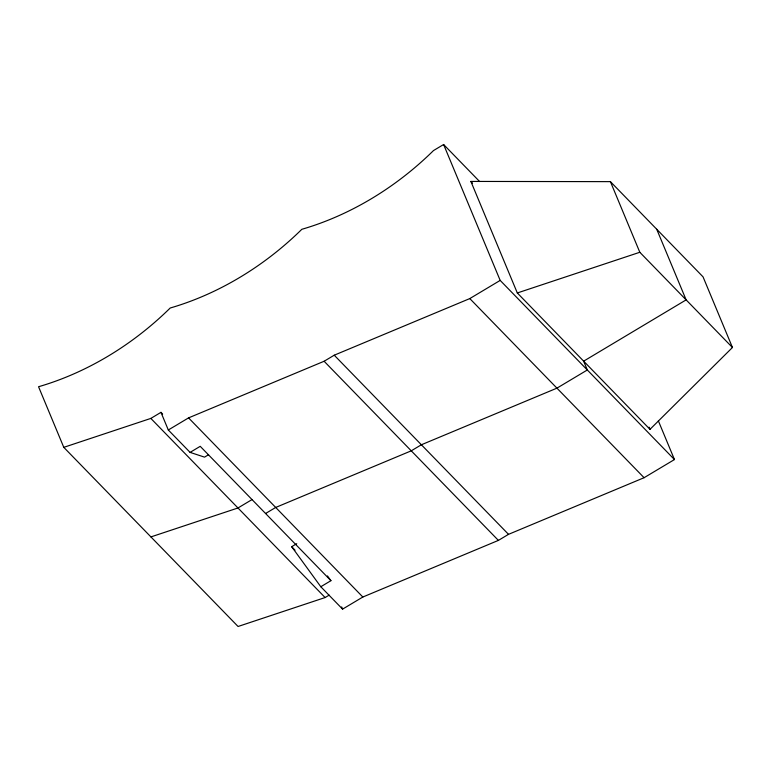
<?xml version="1.0" encoding="UTF-8"?>
<svg xmlns="http://www.w3.org/2000/svg" width="771" height="771" viewBox="0 0 771 771"><rect width="100%" height="100%" fill="white"/><g stroke="black" fill="none" stroke-linecap="round" stroke-linejoin="round"><path stroke-width="1.16" d="M649.992 429.351L732.45 347.49L703.046 276.856L610.41 181.638L470.879 181.426L517.312 292.97L649.992 429.351L649.066 427.144M479.639 181.551L443.614 144.514L433.485 150.576A259.663 200.855 -44.2 0 1 301.837 229.295A259.663 200.855 -44.2 0 1 170.198 308.014A259.663 200.855 -44.2 0 1 38.55 386.734L63.781 447.344L238.066 626.486L325.121 597.544L329.169 595.125M63.781 447.344L150.837 418.412L160.966 412.35L162.642 414.075M160.966 412.35L168.309 429.987L188.558 417.882L324.119 361.252L334.238 355.2L469.799 298.579L500.177 280.413L674.461 459.555L644.084 477.712L508.523 534.342L498.394 540.394L362.842 597.024L342.584 609.129L320.803 586.741L291.679 546.706L296.739 543.68M168.309 429.987L190.09 452.384L200.219 446.322L330.932 580.679L320.803 586.741M208.584 454.717L204.537 457.136L190.09 452.384M252.156 499.502L237.979 507.973L150.923 536.915M265.571 513.505L275.7 507.453L411.261 450.823L421.38 444.771L556.941 388.15L587.319 369.984L583.647 361.165L686.132 299.88L656.728 229.247M517.312 292.97L639.814 252.271L732.45 347.49M470.879 181.426L472.556 183.151M469.799 298.579L644.084 477.712M334.238 355.2L508.523 534.342M324.119 361.252L498.394 540.394M188.558 417.882L362.842 597.024M291.679 546.706L295.023 550.157M150.837 418.412L325.121 597.544M327.463 575.918L330.932 580.679M610.41 181.638L639.814 252.271M658.367 420.879L674.461 459.555M443.614 144.514L500.177 280.413M341.669 606.922L342.584 609.129"/></g></svg>
